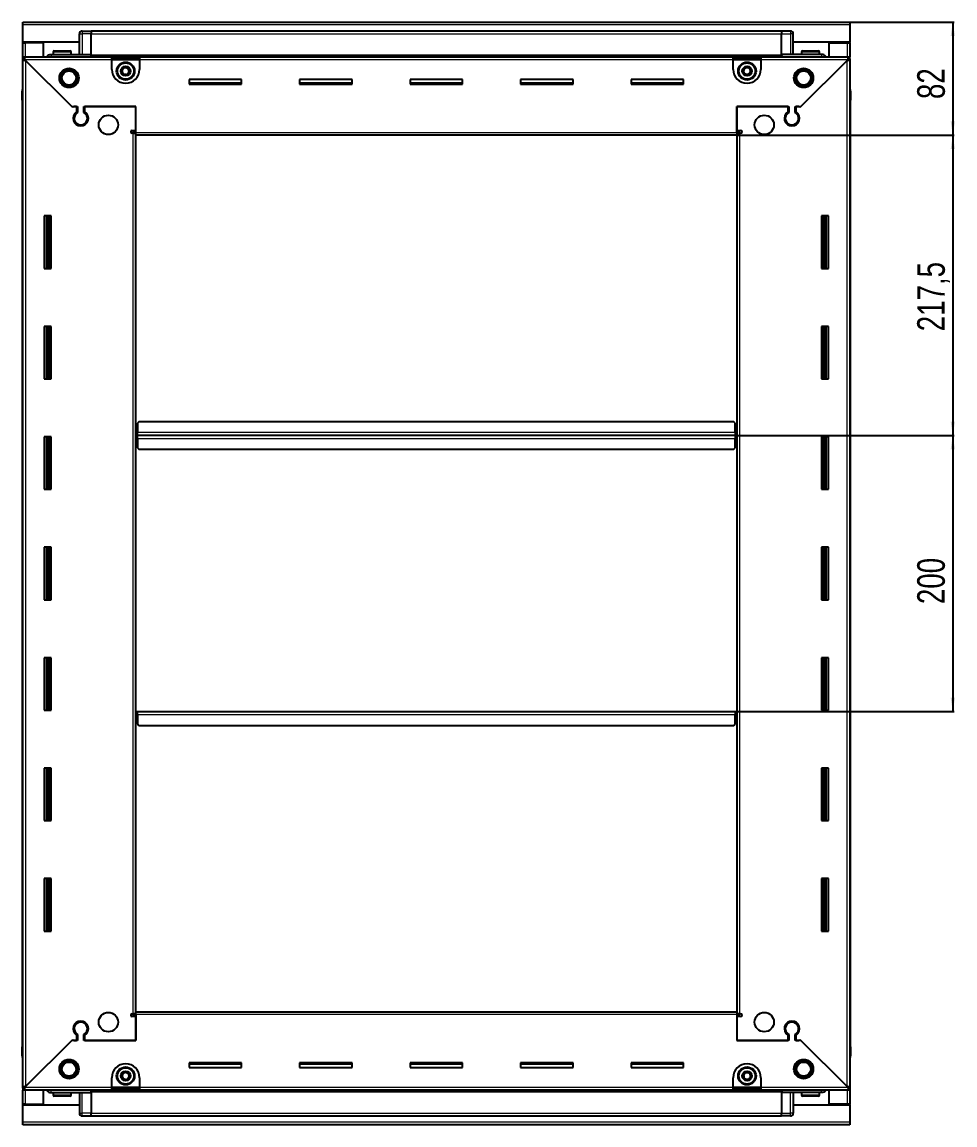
# Model space of a CAD drawing. Header units: millimetres. Extents: x 899 to 3925, y -508 to 2012.
# Drawn here: x 3249 to 3925, y 1094 to 1893 of the extents above; entities that cross this region are included whole.
import ezdxf

# ---------------------------------------------------------------- set-up
doc = ezdxf.new("R2010")
doc.units = ezdxf.units.MM
doc.layers.add('FORMAT', color=7, linetype='Continuous')
doc.styles.add('SLDTEXTSTYLE0', font='TXT', dxfattribs={"width": 0.75})
doc.dimstyles.new('SLDDIMSTYLE0', dxfattribs={"dimtxt": 20, "dimasz": 10, "dimexe": 0, "dimexo": 0.0625, "dimgap": 5, "dimtad": 2, "dimdec": 1, "dimrnd": 1e-09, "dimzin": 12, "dimdsep": 46, "dimtxsty": 'SLDTEXTSTYLE0', "dimsah": 1, "dimcen": 0.09, "dimadec": 0, "dimazin": 3, "dimtfac": 1, "dimtofl": 0, "dimtmove": 0, "dimatfit": 3, "dimfxl": 0, "dimfrac": 2, "dimtolj": 1, "dimtzin": 12, "dimarcsym": 0})

# ---------------------------------------------------------------- blocks, each defined once
blk = doc.blocks.new('_D_5')
at = {"layer": 'FORMAT'}
for p, q in [((3848.57, 1893.43), (3924.06, 1893.43)), ((3923.06, 1893.43), (3923.06, 1811.43)), ((3766.57, 1811.43), (3924.06, 1811.43))]:
    blk.add_line(p, q, dxfattribs=at)
for points in [[(3923.06, 1893.43), (3921.52, 1883.43), (3924.6, 1883.43)], [(3923.06, 1811.43), (3924.6, 1821.43), (3921.52, 1821.43)]]:
    blk.add_solid(points, dxfattribs=at)
at = {"layer": 'FORMAT', "insert": (3897.28, 1837.66), "char_height": 20, "attachment_point": 1, "rotation": 90, "style": 'SLDTEXTSTYLE0'}
blk.add_mtext('82', dxfattribs=at)
blk = doc.blocks.new('_D_6')
at = {"layer": 'FORMAT'}
for p, q in [((3766.57, 1811.43), (3924.06, 1811.43)), ((3923.06, 1811.43), (3923.06, 1593.93)), ((3765.57, 1593.93), (3924.06, 1593.93))]:
    blk.add_line(p, q, dxfattribs=at)
for points in [[(3923.06, 1811.43), (3921.52, 1801.43), (3924.6, 1801.43)], [(3923.06, 1593.93), (3924.6, 1603.93), (3921.52, 1603.93)]]:
    blk.add_solid(points, dxfattribs=at)
at = {"layer": 'FORMAT', "insert": (3897.28, 1669.43), "char_height": 20, "attachment_point": 1, "rotation": 90, "style": 'SLDTEXTSTYLE0'}
blk.add_mtext('217,5', dxfattribs=at)
blk = doc.blocks.new('_D_7')
at = {"layer": 'FORMAT'}
for p, q in [((3765.57, 1593.93), (3924.06, 1593.93)), ((3923.06, 1593.93), (3923.06, 1393.93)), ((3765.57, 1393.93), (3924.06, 1393.93))]:
    blk.add_line(p, q, dxfattribs=at)
for points in [[(3923.06, 1593.93), (3921.52, 1583.93), (3924.6, 1583.93)], [(3923.06, 1393.93), (3924.6, 1403.93), (3921.52, 1403.93)]]:
    blk.add_solid(points, dxfattribs=at)
at = {"layer": 'FORMAT', "insert": (3897.28, 1471.77), "char_height": 20, "attachment_point": 1, "rotation": 90, "style": 'SLDTEXTSTYLE0'}
blk.add_mtext('200', dxfattribs=at)

msp = doc.modelspace()

# ---------------------------------------------------------------- linework, layer by layer
at = {"color": 7, "linetype": 'Continuous', "lineweight": 25}
for p, q in [((3249.56, 1893.43), (3848.56, 1893.43)), ((3249.56, 1891.33), (3249.56, 1893.43)), ((3249.56, 1878.93), (3249.56, 1891.33)), ((3291.24, 1886.43), (3291.24, 1886.43)), ((3292.56, 1886.93), (3299.06, 1886.93)), ((3292.56, 1886.93), (3299.06, 1886.93)), ((3299.06, 1886.93), (3299.06, 1886.93)), ((3299.06, 1886.93), (3299.06, 1886.93)), ((3299.06, 1886.93), (3299.06, 1884.93)), ((3799.06, 1886.78), (3299.06, 1886.78)), ((3799.06, 1886.93), (3799.06, 1886.93)), ((3805.56, 1886.93), (3799.06, 1886.93)), ((3805.56, 1886.93), (3799.06, 1886.93)), ((3799.06, 1886.93), (3799.06, 1884.93)), ((3848.56, 1893.43), (3848.56, 1891.33)), ((3848.56, 1891.33), (3848.56, 1878.93)), ((3290.56, 1878.93), (3249.56, 1878.93)), ((3249.56, 1878.43), (3249.56, 1878.93)), ((3249.56, 1878.43), (3251.66, 1878.43)), ((3249.56, 1868.18), (3249.56, 1878.43)), ((3251.06, 1878.43), (3251.06, 1878.93)), ((3264.56, 1878.43), (3251.66, 1878.43)), ((3264.56, 1868.18), (3264.56, 1878.43)), ((3290.56, 1869.93), (3290.56, 1884.93)), ((3299.06, 1869.93), (3299.06, 1884.93)), ((3799.06, 1869.93), (3799.06, 1884.93)), ((3807.56, 1884.93), (3807.56, 1884.93)), ((3807.56, 1869.93), (3807.56, 1884.93)), ((3848.56, 1878.93), (3807.56, 1878.93)), ((3833.56, 1868.18), (3833.56, 1878.43)), ((3833.56, 1878.43), (3846.46, 1878.43)), ((3846.46, 1878.43), (3848.56, 1878.43)), ((3847.06, 1878.43), (3847.06, 1878.93)), ((3848.56, 1878.43), (3848.56, 1878.93)), ((3848.56, 1878.43), (3848.56, 1868.18)), ((3270.06, 1869.93), (3299.06, 1869.93)), ((3271.56, 1871.83), (3271.56, 1869.93)), ((3272.36, 1872.63), (3283.76, 1872.63)), ((3284.56, 1869.93), (3284.56, 1871.83)), ((3298.99, 1868.18), (3299.06, 1869.9)), ((3299.06, 1869.93), (3299.06, 1869.43)), ((3799.06, 1869.93), (3799.06, 1869.43)), ((3828.06, 1869.93), (3799.06, 1869.93)), ((3799.06, 1869.9), (3799.14, 1868.18)), ((3813.56, 1871.83), (3813.56, 1869.93)), ((3814.36, 1872.63), (3825.76, 1872.63)), ((3826.56, 1869.93), (3826.56, 1871.83)), ((3249.56, 1866.68), (3249.56, 1868.18)), ((3249.56, 1868.18), (3250.56, 1868.18)), ((3249.56, 1866.18), (3249.56, 1866.68)), ((3249.56, 1866.68), (3250.56, 1866.68)), ((3249.56, 1121.68), (3249.56, 1866.18)), ((3251.06, 1866.18), (3249.56, 1866.18)), ((3250.56, 1866.68), (3250.56, 1868.18)), ((3250.56, 1868.18), (3314.06, 1868.18)), ((3251.16, 1866.08), (3285.06, 1832.18)), ((3285.76, 1831.48), (3251.66, 1865.58)), ((3299.06, 1868.78), (3799.06, 1868.78)), ((3314.06, 1866.08), (3314.06, 1868.18)), ((3314.06, 1868.18), (3334.06, 1868.18)), ((3314.06, 1866.68), (3334.06, 1866.68)), ((3314.06, 1859.18), (3314.06, 1866.08)), ((3334.06, 1868.18), (3334.06, 1866.08)), ((3334.06, 1868.18), (3764.06, 1868.18)), ((3334.06, 1866.08), (3334.06, 1859.18)), ((3764.06, 1866.08), (3764.06, 1868.18)), ((3764.06, 1868.18), (3784.06, 1868.18)), ((3764.06, 1866.68), (3784.06, 1866.68)), ((3764.06, 1859.18), (3764.06, 1866.08)), ((3784.06, 1868.18), (3847.56, 1868.18)), ((3784.06, 1868.18), (3784.06, 1866.08)), ((3784.06, 1866.08), (3784.06, 1859.18)), ((3846.46, 1865.58), (3812.36, 1831.48)), ((3813.06, 1832.18), (3846.96, 1866.08)), ((3847.06, 1866.18), (3848.56, 1866.18)), ((3847.56, 1866.68), (3847.56, 1868.18)), ((3847.56, 1868.18), (3848.56, 1868.18)), ((3847.56, 1866.68), (3848.56, 1866.68)), ((3848.56, 1866.68), (3848.56, 1868.18)), ((3848.56, 1866.68), (3848.56, 1866.18)), ((3848.56, 1866.18), (3848.56, 1121.68)), ((3408.06, 1851.93), (3370.06, 1851.93)), ((3370.06, 1851.93), (3370.06, 1848.43)), ((3408.06, 1849.18), (3370.06, 1849.18)), ((3370.06, 1848.43), (3408.06, 1848.43)), ((3408.06, 1848.43), (3408.06, 1851.93)), ((3488.06, 1851.93), (3450.06, 1851.93)), ((3450.06, 1851.93), (3450.06, 1848.43)), ((3488.06, 1849.18), (3450.06, 1849.18)), ((3450.06, 1848.43), (3488.06, 1848.43)), ((3488.06, 1848.43), (3488.06, 1851.93)), ((3568.06, 1851.93), (3530.06, 1851.93)), ((3530.06, 1851.93), (3530.06, 1848.43)), ((3568.06, 1849.18), (3530.06, 1849.18)), ((3530.06, 1848.43), (3568.06, 1848.43)), ((3568.06, 1848.43), (3568.06, 1851.93)), ((3648.06, 1851.93), (3610.06, 1851.93)), ((3610.06, 1851.93), (3610.06, 1848.43)), ((3648.06, 1849.18), (3610.06, 1849.18)), ((3610.06, 1848.43), (3648.06, 1848.43)), ((3648.06, 1848.43), (3648.06, 1851.93)), ((3728.06, 1851.93), (3690.06, 1851.93)), ((3690.06, 1851.93), (3690.06, 1848.43)), ((3728.06, 1849.18), (3690.06, 1849.18)), ((3690.06, 1848.43), (3728.06, 1848.43)), ((3728.06, 1848.43), (3728.06, 1851.93)), ((3249.06, 1843.43), (3249.06, 1836.93)), ((3249.06, 1836.93), (3249.06, 1843.43)), ((3848.56, 1844.76), (3848.56, 1844.76)), ((3849.06, 1843.43), (3849.06, 1836.93)), ((3849.06, 1836.93), (3849.06, 1843.43)), ((3249.06, 1836.93), (3249.06, 1836.93)), ((3249.56, 1836.93), (3249.06, 1836.93)), ((3249.21, 1836.93), (3249.21, 1150.93)), ((3285.06, 1832.18), (3289.26, 1832.18)), ((3286.46, 1832.18), (3285.76, 1831.48)), ((3288.56, 1832.18), (3286.46, 1832.18)), ((3288.56, 1832.18), (3288.56, 1828.29)), ((3289.26, 1832.18), (3289.26, 1827.9)), ((3293.86, 1832.18), (3331.56, 1832.18)), ((3293.86, 1827.9), (3293.86, 1832.18)), ((3294.56, 1828.29), (3294.56, 1832.18)), ((3331.56, 1832.18), (3294.56, 1832.18)), ((3331.56, 1813.53), (3331.56, 1832.18)), ((3331.56, 1814.93), (3331.56, 1832.18)), ((3766.56, 1832.18), (3804.26, 1832.18)), ((3766.56, 1813.53), (3766.56, 1832.18)), ((3766.56, 1832.18), (3766.56, 1814.93)), ((3803.56, 1832.18), (3766.56, 1832.18)), ((3803.56, 1832.18), (3803.56, 1828.29)), ((3804.26, 1832.18), (3804.26, 1827.9)), ((3808.86, 1832.18), (3813.06, 1832.18)), ((3808.86, 1827.9), (3808.86, 1832.18)), ((3811.66, 1832.18), (3809.56, 1832.18)), ((3809.56, 1828.29), (3809.56, 1832.18)), ((3812.36, 1831.48), (3811.66, 1832.18)), ((3848.56, 1836.93), (3849.06, 1836.93)), ((3848.91, 1150.93), (3848.91, 1836.93)), ((3849.06, 1836.93), (3849.06, 1836.93)), ((3849.06, 1836.93), (3849.06, 1836.93)), ((3289.56, 1819.32), (3289.56, 1818.56)), ((3328.71, 1814.93), (3331.56, 1814.93)), ((3331.56, 1813.93), (3329.56, 1813.93)), ((3329.56, 1813.93), (3329.56, 1812.93)), ((3766.56, 1814.93), (3769.41, 1814.93)), ((3768.56, 1813.93), (3766.56, 1813.93)), ((3768.56, 1812.93), (3768.56, 1813.93)), ((3808.56, 1819.32), (3808.56, 1818.56)), ((3329.46, 1812.93), (3328.71, 1812.93)), ((3329.46, 1812.93), (3331.56, 1812.93)), ((3331.56, 1811.43), (3331.56, 1813.53)), ((3766.56, 1811.43), (3331.56, 1811.43)), ((3331.56, 1176.43), (3331.56, 1811.43)), ((3766.56, 1813.53), (3766.56, 1811.43)), ((3766.56, 1812.93), (3768.66, 1812.93)), ((3766.56, 1811.43), (3766.56, 1176.43)), ((3769.41, 1812.93), (3768.66, 1812.93)), ((3270.06, 1752.93), (3265.06, 1752.93)), ((3265.06, 1752.93), (3265.06, 1714.93)), ((3267.21, 1714.93), (3267.21, 1752.93)), ((3269, 1714.93), (3269, 1752.93)), ((3269.04, 1714.93), (3269.04, 1752.93)), ((3270.06, 1714.93), (3270.06, 1752.93)), ((3828.06, 1752.93), (3828.06, 1714.93)), ((3833.06, 1752.93), (3828.06, 1752.93)), ((3829.09, 1752.93), (3829.09, 1714.93)), ((3829.12, 1752.93), (3829.12, 1714.93)), ((3830.91, 1752.93), (3830.91, 1714.93)), ((3833.06, 1714.93), (3833.06, 1752.93)), ((3265.06, 1714.93), (3270.06, 1714.93)), ((3828.06, 1714.93), (3833.06, 1714.93)), ((3270.06, 1672.93), (3265.06, 1672.93)), ((3265.06, 1672.93), (3265.06, 1634.93)), ((3267.21, 1634.93), (3267.21, 1672.93)), ((3269, 1634.93), (3269, 1672.93)), ((3269.04, 1634.93), (3269.04, 1672.93)), ((3270.06, 1634.93), (3270.06, 1672.93)), ((3828.06, 1672.93), (3828.06, 1634.93)), ((3833.06, 1672.93), (3828.06, 1672.93)), ((3829.09, 1672.93), (3829.09, 1634.93)), ((3829.12, 1672.93), (3829.12, 1634.93)), ((3830.91, 1672.93), (3830.91, 1634.93)), ((3833.06, 1634.93), (3833.06, 1672.93)), ((3265.06, 1634.93), (3270.06, 1634.93)), ((3828.06, 1634.93), (3833.06, 1634.93)), ((3333.56, 1603.93), (3332.56, 1602.93)), ((3332.56, 1602.93), (3332.56, 1596.03)), ((3764.56, 1603.93), (3333.56, 1603.93)), ((3765.56, 1602.93), (3764.56, 1603.93)), ((3765.56, 1596.03), (3765.56, 1602.93)), ((3270.06, 1592.93), (3265.06, 1592.93)), ((3265.06, 1592.93), (3265.06, 1554.93)), ((3267.21, 1554.93), (3267.21, 1592.93)), ((3269, 1554.93), (3269, 1592.93)), ((3269.04, 1554.93), (3269.04, 1592.93)), ((3270.06, 1554.93), (3270.06, 1592.93)), ((3332.31, 1593.93), (3331.56, 1593.93)), ((3332.56, 1596.78), (3332.31, 1596.78)), ((3332.31, 1596.78), (3332.31, 1593.93)), ((3332.31, 1593.93), (3332.31, 1591.08)), ((3332.31, 1591.08), (3332.56, 1591.08)), ((3332.56, 1593.93), (3332.56, 1596.03)), ((3765.56, 1593.93), (3332.56, 1593.93)), ((3332.56, 1591.83), (3332.56, 1593.93)), ((3332.56, 1591.83), (3332.56, 1584.93)), ((3765.81, 1596.78), (3765.56, 1596.78)), ((3765.56, 1596.03), (3765.56, 1593.93)), ((3765.56, 1593.93), (3765.56, 1591.83)), ((3765.56, 1584.93), (3765.56, 1591.83)), ((3765.56, 1591.08), (3765.81, 1591.08)), ((3765.81, 1593.93), (3765.81, 1596.78)), ((3766.56, 1593.93), (3765.81, 1593.93)), ((3765.81, 1591.08), (3765.81, 1593.93)), ((3828.06, 1592.93), (3828.06, 1554.93)), ((3833.06, 1592.93), (3828.06, 1592.93)), ((3829.09, 1592.93), (3829.09, 1554.93)), ((3829.12, 1592.93), (3829.12, 1554.93)), ((3830.91, 1592.93), (3830.91, 1554.93)), ((3833.06, 1554.93), (3833.06, 1592.93)), ((3332.56, 1584.93), (3333.56, 1583.93)), ((3333.56, 1583.93), (3764.56, 1583.93)), ((3764.56, 1583.93), (3765.56, 1584.93)), ((3265.06, 1554.93), (3270.06, 1554.93)), ((3828.06, 1554.93), (3833.06, 1554.93)), ((3270.06, 1512.93), (3265.06, 1512.93)), ((3265.06, 1512.93), (3265.06, 1474.93)), ((3267.21, 1474.93), (3267.21, 1512.93)), ((3269, 1474.93), (3269, 1512.93)), ((3269.04, 1474.93), (3269.04, 1512.93)), ((3270.06, 1474.93), (3270.06, 1512.93)), ((3828.06, 1512.93), (3828.06, 1474.93)), ((3833.06, 1512.93), (3828.06, 1512.93)), ((3829.09, 1512.93), (3829.09, 1474.93)), ((3829.12, 1512.93), (3829.12, 1474.93)), ((3830.91, 1512.93), (3830.91, 1474.93)), ((3833.06, 1474.93), (3833.06, 1512.93)), ((3265.06, 1474.93), (3270.06, 1474.93)), ((3828.06, 1474.93), (3833.06, 1474.93)), ((3270.06, 1432.93), (3265.06, 1432.93)), ((3265.06, 1432.93), (3265.06, 1394.93)), ((3267.21, 1394.93), (3267.21, 1432.93)), ((3269, 1394.93), (3269, 1432.93)), ((3269.04, 1394.93), (3269.04, 1432.93)), ((3270.06, 1394.93), (3270.06, 1432.93)), ((3828.06, 1432.93), (3828.06, 1394.93)), ((3833.06, 1432.93), (3828.06, 1432.93)), ((3829.09, 1432.93), (3829.09, 1394.93)), ((3829.12, 1432.93), (3829.12, 1394.93)), ((3830.91, 1432.93), (3830.91, 1394.93)), ((3833.06, 1394.93), (3833.06, 1432.93)), ((3265.06, 1394.93), (3270.06, 1394.93)), ((3331.56, 1393.93), (3332.31, 1393.93)), ((3332.31, 1393.93), (3332.31, 1391.08)), ((3332.31, 1391.08), (3332.56, 1391.08)), ((3332.56, 1391.83), (3332.56, 1393.93)), ((3332.56, 1393.93), (3765.56, 1393.93)), ((3332.56, 1391.83), (3332.56, 1384.93)), ((3765.56, 1393.93), (3765.56, 1391.83)), ((3765.56, 1384.93), (3765.56, 1391.83)), ((3765.56, 1391.08), (3765.81, 1391.08)), ((3765.81, 1391.08), (3765.81, 1393.93)), ((3765.81, 1393.93), (3766.56, 1393.93)), ((3828.06, 1394.93), (3833.06, 1394.93)), ((3332.56, 1384.93), (3333.56, 1383.93)), ((3333.56, 1383.93), (3764.56, 1383.93)), ((3764.56, 1383.93), (3765.56, 1384.93)), ((3270.06, 1352.93), (3265.06, 1352.93)), ((3265.06, 1352.93), (3265.06, 1314.93)), ((3267.21, 1314.93), (3267.21, 1352.93)), ((3269, 1314.93), (3269, 1352.93)), ((3269.04, 1314.93), (3269.04, 1352.93)), ((3270.06, 1314.93), (3270.06, 1352.93)), ((3828.06, 1352.93), (3828.06, 1314.93)), ((3833.06, 1352.93), (3828.06, 1352.93)), ((3829.09, 1352.93), (3829.09, 1314.93)), ((3829.12, 1352.93), (3829.12, 1314.93)), ((3830.91, 1352.93), (3830.91, 1314.93)), ((3833.06, 1314.93), (3833.06, 1352.93)), ((3265.06, 1314.93), (3270.06, 1314.93)), ((3828.06, 1314.93), (3833.06, 1314.93)), ((3270.06, 1272.93), (3265.06, 1272.93)), ((3265.06, 1272.93), (3265.06, 1234.93)), ((3267.21, 1234.93), (3267.21, 1272.93)), ((3269, 1234.93), (3269, 1272.93)), ((3269.04, 1234.93), (3269.04, 1272.93)), ((3270.06, 1234.93), (3270.06, 1272.93)), ((3828.06, 1272.93), (3828.06, 1234.93)), ((3833.06, 1272.93), (3828.06, 1272.93)), ((3829.09, 1272.93), (3829.09, 1234.93)), ((3829.12, 1272.93), (3829.12, 1234.93)), ((3830.91, 1272.93), (3830.91, 1234.93)), ((3833.06, 1234.93), (3833.06, 1272.93)), ((3265.06, 1234.93), (3270.06, 1234.93)), ((3828.06, 1234.93), (3833.06, 1234.93)), ((3328.71, 1174.93), (3329.46, 1174.93)), ((3331.56, 1174.93), (3329.46, 1174.93)), ((3329.56, 1174.93), (3329.56, 1173.93)), ((3331.56, 1174.33), (3331.56, 1176.43)), ((3331.56, 1176.43), (3766.56, 1176.43)), ((3766.56, 1176.43), (3766.56, 1174.33)), ((3768.66, 1174.93), (3766.56, 1174.93)), ((3768.56, 1173.93), (3768.56, 1174.93)), ((3768.66, 1174.93), (3769.41, 1174.93)), ((3289.56, 1169.31), (3289.56, 1168.55)), ((3331.56, 1172.93), (3328.71, 1172.93)), ((3329.56, 1173.93), (3331.56, 1173.93)), ((3331.56, 1174.33), (3331.56, 1155.68)), ((3331.56, 1155.68), (3331.56, 1172.93)), ((3766.56, 1174.33), (3766.56, 1155.68)), ((3766.56, 1173.93), (3768.56, 1173.93)), ((3766.56, 1172.93), (3766.56, 1155.68)), ((3769.41, 1172.93), (3766.56, 1172.93)), ((3808.56, 1169.31), (3808.56, 1168.55)), ((3288.56, 1159.57), (3288.56, 1155.68)), ((3289.26, 1159.97), (3289.26, 1155.68)), ((3293.86, 1155.68), (3293.86, 1159.97)), ((3294.56, 1155.68), (3294.56, 1159.57)), ((3803.56, 1159.57), (3803.56, 1155.68)), ((3804.26, 1159.97), (3804.26, 1155.68)), ((3808.86, 1155.68), (3808.86, 1159.97)), ((3809.56, 1155.68), (3809.56, 1159.57)), ((3249.06, 1144.43), (3249.06, 1150.93)), ((3249.06, 1150.93), (3249.06, 1150.93)), ((3249.06, 1150.93), (3249.06, 1150.93)), ((3249.06, 1150.93), (3249.06, 1144.43)), ((3249.56, 1150.93), (3249.06, 1150.93)), ((3285.06, 1155.68), (3251.16, 1121.78)), ((3251.66, 1122.28), (3285.76, 1156.38)), ((3289.26, 1155.68), (3285.06, 1155.68)), ((3285.76, 1156.38), (3286.46, 1155.68)), ((3286.46, 1155.68), (3288.56, 1155.68)), ((3331.56, 1155.68), (3293.86, 1155.68)), ((3294.56, 1155.68), (3331.56, 1155.68)), ((3804.26, 1155.68), (3766.56, 1155.68)), ((3766.56, 1155.68), (3803.56, 1155.68)), ((3813.06, 1155.68), (3808.86, 1155.68)), ((3809.56, 1155.68), (3811.66, 1155.68)), ((3811.66, 1155.68), (3812.36, 1156.38)), ((3812.36, 1156.38), (3846.46, 1122.28)), ((3846.96, 1121.78), (3813.06, 1155.68)), ((3848.56, 1150.93), (3849.06, 1150.93)), ((3849.06, 1150.93), (3849.06, 1150.93)), ((3849.06, 1144.43), (3849.06, 1150.93)), ((3849.06, 1150.93), (3849.06, 1144.43)), ((3249.56, 1143.11), (3249.56, 1143.11)), ((3408.06, 1139.43), (3370.06, 1139.43)), ((3370.06, 1139.43), (3370.06, 1135.93)), ((3370.06, 1138.68), (3408.06, 1138.68)), ((3370.06, 1135.93), (3408.06, 1135.93)), ((3408.06, 1135.93), (3408.06, 1139.43)), ((3488.06, 1139.43), (3450.06, 1139.43)), ((3450.06, 1139.43), (3450.06, 1135.93)), ((3450.06, 1138.68), (3488.06, 1138.68)), ((3450.06, 1135.93), (3488.06, 1135.93)), ((3488.06, 1135.93), (3488.06, 1139.43)), ((3568.06, 1139.43), (3530.06, 1139.43)), ((3530.06, 1139.43), (3530.06, 1135.93)), ((3530.06, 1138.68), (3568.06, 1138.68)), ((3530.06, 1135.93), (3568.06, 1135.93)), ((3568.06, 1135.93), (3568.06, 1139.43)), ((3648.06, 1139.43), (3610.06, 1139.43)), ((3610.06, 1139.43), (3610.06, 1135.93)), ((3610.06, 1138.68), (3648.06, 1138.68)), ((3610.06, 1135.93), (3648.06, 1135.93)), ((3648.06, 1135.93), (3648.06, 1139.43)), ((3728.06, 1139.43), (3690.06, 1139.43)), ((3690.06, 1139.43), (3690.06, 1135.93)), ((3690.06, 1138.68), (3728.06, 1138.68)), ((3690.06, 1135.93), (3728.06, 1135.93)), ((3728.06, 1135.93), (3728.06, 1139.43)), ((3314.06, 1121.78), (3314.06, 1128.68)), ((3334.06, 1128.68), (3334.06, 1121.78)), ((3764.06, 1121.78), (3764.06, 1128.68)), ((3784.06, 1128.68), (3784.06, 1121.78)), ((3249.56, 1121.18), (3249.56, 1121.68)), ((3251.06, 1121.68), (3249.56, 1121.68)), ((3249.56, 1121.18), (3249.56, 1119.68)), ((3250.56, 1121.18), (3249.56, 1121.18)), ((3249.56, 1109.43), (3249.56, 1119.68)), ((3250.56, 1119.68), (3249.56, 1119.68)), ((3250.56, 1121.18), (3250.56, 1119.68)), ((3314.06, 1119.68), (3250.56, 1119.68)), ((3264.56, 1109.43), (3264.56, 1119.68)), ((3299.06, 1117.97), (3298.99, 1119.68)), ((3799.06, 1119.08), (3299.06, 1119.08)), ((3314.06, 1119.68), (3314.06, 1121.78)), ((3334.06, 1121.18), (3314.06, 1121.18)), ((3334.06, 1119.68), (3314.06, 1119.68)), ((3334.06, 1121.78), (3334.06, 1119.68)), ((3764.06, 1119.68), (3334.06, 1119.68)), ((3764.06, 1119.68), (3764.06, 1121.78)), ((3784.06, 1121.18), (3764.06, 1121.18)), ((3784.06, 1119.68), (3764.06, 1119.68)), ((3784.06, 1121.78), (3784.06, 1119.68)), ((3847.56, 1119.68), (3784.06, 1119.68)), ((3799.14, 1119.68), (3799.06, 1117.97)), ((3833.56, 1109.43), (3833.56, 1119.68)), ((3847.06, 1121.68), (3848.56, 1121.68)), ((3847.56, 1121.18), (3847.56, 1119.68)), ((3848.56, 1121.18), (3847.56, 1121.18)), ((3848.56, 1119.68), (3847.56, 1119.68)), ((3848.56, 1121.68), (3848.56, 1121.18)), ((3848.56, 1121.18), (3848.56, 1119.68)), ((3848.56, 1119.68), (3848.56, 1109.43)), ((3270.06, 1117.93), (3299.06, 1117.93)), ((3271.56, 1117.93), (3271.56, 1116.03)), ((3276.14, 1115.23), (3272.36, 1115.23)), ((3283.76, 1115.23), (3276.14, 1115.23)), ((3284.56, 1116.03), (3284.56, 1117.93)), ((3290.56, 1117.93), (3290.56, 1102.93)), ((3299.06, 1117.93), (3299.06, 1118.43)), ((3299.06, 1117.93), (3299.06, 1102.93)), ((3799.06, 1117.93), (3799.06, 1118.43)), ((3828.06, 1117.93), (3799.06, 1117.93)), ((3799.06, 1117.93), (3799.06, 1102.93)), ((3807.56, 1117.93), (3807.56, 1102.93)), ((3813.56, 1117.93), (3813.56, 1116.03)), ((3821.35, 1115.23), (3814.36, 1115.23)), ((3825.76, 1115.23), (3821.35, 1115.23)), ((3826.56, 1116.03), (3826.56, 1117.93)), ((3251.66, 1109.43), (3249.56, 1109.43)), ((3249.56, 1108.93), (3249.56, 1109.43)), ((3249.56, 1096.53), (3249.56, 1108.93)), ((3249.56, 1108.93), (3290.56, 1108.93)), ((3251.06, 1108.93), (3251.06, 1109.43)), ((3251.66, 1109.43), (3264.56, 1109.43)), ((3290.56, 1102.93), (3290.56, 1102.93)), ((3299.06, 1100.93), (3299.06, 1102.93)), ((3799.06, 1100.93), (3799.06, 1102.93)), ((3807.56, 1108.93), (3848.56, 1108.93)), ((3846.46, 1109.43), (3833.56, 1109.43)), ((3848.56, 1109.43), (3846.46, 1109.43)), ((3847.06, 1108.93), (3847.06, 1109.43)), ((3848.56, 1108.93), (3848.56, 1109.43)), ((3848.56, 1108.93), (3848.56, 1096.53)), ((3249.56, 1094.43), (3249.56, 1096.53)), ((3292.56, 1100.93), (3299.06, 1100.93)), ((3292.56, 1100.93), (3299.06, 1100.93)), ((3299.06, 1101.08), (3799.06, 1101.08)), ((3299.06, 1100.93), (3299.06, 1100.93)), ((3805.56, 1100.93), (3799.06, 1100.93)), ((3799.06, 1100.93), (3799.06, 1100.93)), ((3799.06, 1100.93), (3799.06, 1100.93)), ((3805.56, 1100.93), (3799.06, 1100.93)), ((3806.88, 1101.43), (3806.89, 1101.43)), ((3848.56, 1096.53), (3848.56, 1094.43)), ((3848.56, 1094.43), (3249.56, 1094.43))]:
    msp.add_line(p, q, dxfattribs=at)
at = {"color": 8, "linetype": 'Continuous', "lineweight": 18}
for p, q in [((3848.56, 1891.33), (3249.56, 1891.33)), ((3292.56, 1886.93), (3292.56, 1884.93)), ((3805.56, 1886.93), (3805.56, 1884.93)), ((3251.66, 1878.43), (3251.66, 1878.93)), ((3251.66, 1868.18), (3251.66, 1878.43)), ((3290.56, 1884.93), (3292.56, 1884.93)), ((3292.56, 1884.93), (3292.56, 1869.93)), ((3299.06, 1884.93), (3292.56, 1884.93)), ((3799.06, 1884.78), (3299.06, 1884.78)), ((3799.06, 1884.93), (3805.56, 1884.93)), ((3805.56, 1884.93), (3805.56, 1869.93)), ((3807.56, 1884.93), (3805.56, 1884.93)), ((3846.46, 1878.93), (3846.46, 1878.43)), ((3846.46, 1878.43), (3846.46, 1868.18)), ((3271.56, 1871.83), (3284.56, 1871.83)), ((3813.56, 1871.83), (3826.56, 1871.83)), ((3314.06, 1866.08), (3251.16, 1866.08)), ((3251.66, 1865.58), (3251.66, 1122.28)), ((3799.06, 1869.43), (3299.06, 1869.43)), ((3799.06, 1868.2), (3299.06, 1868.2)), ((3314.06, 1866.08), (3334.06, 1866.08)), ((3764.06, 1866.08), (3334.06, 1866.08)), ((3764.06, 1866.08), (3784.06, 1866.08)), ((3846.96, 1866.08), (3784.06, 1866.08)), ((3846.46, 1122.28), (3846.46, 1865.58)), ((3249.56, 1843.43), (3249.06, 1843.43)), ((3848.56, 1843.43), (3849.06, 1843.43)), ((3329.46, 1174.93), (3329.46, 1812.93)), ((3331.56, 1813.53), (3766.56, 1813.53)), ((3768.66, 1812.93), (3768.66, 1174.93)), ((3266.56, 1752.93), (3266.56, 1714.93)), ((3267.8, 1752.93), (3267.8, 1714.93)), ((3830.33, 1714.93), (3830.33, 1752.93)), ((3831.56, 1714.93), (3831.56, 1752.93)), ((3266.56, 1672.93), (3266.56, 1634.93)), ((3267.8, 1672.93), (3267.8, 1634.93)), ((3830.33, 1634.93), (3830.33, 1672.93)), ((3831.56, 1634.93), (3831.56, 1672.93)), ((3266.56, 1592.93), (3266.56, 1554.93)), ((3267.8, 1592.93), (3267.8, 1554.93)), ((3765.56, 1596.03), (3332.56, 1596.03)), ((3332.56, 1591.83), (3765.56, 1591.83)), ((3830.33, 1554.93), (3830.33, 1592.93)), ((3831.56, 1554.93), (3831.56, 1592.93)), ((3266.56, 1512.93), (3266.56, 1474.93)), ((3267.8, 1512.93), (3267.8, 1474.93)), ((3830.33, 1474.93), (3830.33, 1512.93)), ((3831.56, 1474.93), (3831.56, 1512.93)), ((3266.56, 1432.93), (3266.56, 1394.93)), ((3267.8, 1432.93), (3267.8, 1394.93)), ((3830.33, 1394.93), (3830.33, 1432.93)), ((3831.56, 1394.93), (3831.56, 1432.93)), ((3332.56, 1391.83), (3765.56, 1391.83)), ((3266.56, 1352.93), (3266.56, 1314.93)), ((3267.8, 1352.93), (3267.8, 1314.93)), ((3830.33, 1314.93), (3830.33, 1352.93)), ((3831.56, 1314.93), (3831.56, 1352.93)), ((3266.56, 1272.93), (3266.56, 1234.93)), ((3267.8, 1272.93), (3267.8, 1234.93)), ((3830.33, 1234.93), (3830.33, 1272.93)), ((3831.56, 1234.93), (3831.56, 1272.93)), ((3766.56, 1174.33), (3331.56, 1174.33)), ((3249.56, 1144.43), (3249.06, 1144.43)), ((3848.56, 1144.43), (3849.06, 1144.43)), ((3251.16, 1121.78), (3314.06, 1121.78)), ((3251.66, 1109.43), (3251.66, 1119.68)), ((3299.06, 1119.67), (3799.06, 1119.67)), ((3334.06, 1121.78), (3314.06, 1121.78)), ((3334.06, 1121.78), (3764.06, 1121.78)), ((3784.06, 1121.78), (3764.06, 1121.78)), ((3784.06, 1121.78), (3846.96, 1121.78)), ((3846.46, 1119.68), (3846.46, 1109.43)), ((3275.87, 1116.03), (3271.56, 1116.03)), ((3284.56, 1116.03), (3275.87, 1116.03)), ((3292.56, 1102.93), (3292.56, 1117.93)), ((3299.06, 1118.43), (3799.06, 1118.43)), ((3805.56, 1102.93), (3805.56, 1117.93)), ((3821.54, 1116.03), (3813.56, 1116.03)), ((3826.56, 1116.03), (3821.54, 1116.03)), ((3251.66, 1108.93), (3251.66, 1109.43)), ((3290.56, 1102.93), (3292.56, 1102.93)), ((3299.06, 1102.93), (3292.56, 1102.93)), ((3292.56, 1100.93), (3292.56, 1102.93)), ((3299.06, 1103.08), (3799.06, 1103.08)), ((3799.06, 1102.93), (3805.56, 1102.93)), ((3807.56, 1102.93), (3805.56, 1102.93)), ((3805.56, 1100.93), (3805.56, 1102.93)), ((3846.46, 1109.43), (3846.46, 1108.93)), ((3848.56, 1096.53), (3249.56, 1096.53))]:
    msp.add_line(p, q, dxfattribs=at)
at = {"color": 7, "linetype": 'Continuous', "lineweight": 25}
for centre, radius in [((3324.06, 1857.93), 6.5), ((3774.06, 1857.93), 6.5), ((3283.06, 1852.93), 7), ((3283.06, 1852.93), 6.03), ((3283.06, 1852.93), 5.1), ((3324.06, 1857.93), 3.46), ((3774.06, 1857.93), 3.46), ((3815.06, 1852.93), 7), ((3815.06, 1852.93), 6.02), ((3815.06, 1852.93), 5.1), ((3311.56, 1818.93), 7), ((3786.56, 1818.93), 7), ((3311.56, 1168.93), 7), ((3786.56, 1168.93), 7), ((3283.06, 1134.93), 7), ((3283.06, 1134.93), 6.03), ((3283.06, 1134.93), 5.1), ((3324.06, 1129.93), 6.5), ((3774.06, 1129.93), 6.5), ((3815.06, 1134.93), 7), ((3815.06, 1134.93), 6.03), ((3815.06, 1134.93), 5.1), ((3324.06, 1129.93), 3.46), ((3774.06, 1129.93), 3.46)]:
    msp.add_circle(centre, radius, dxfattribs=at)
at = {"color": 8, "linetype": 'Continuous', "lineweight": 18}
for centre in [(3324.06, 1857.93), (3774.06, 1857.93), (3324.06, 1129.93), (3774.06, 1129.93)]:
    msp.add_circle(centre, 5.7, dxfattribs=at)
at = {"color": 7, "linetype": 'Continuous', "lineweight": 25}
for centre, radius, start, end in [((3292.56, 1884.93), 2, 90, 180), ((3292.56, 1884.93), 2, 123.94202, 131.40962), ((3292.56, 1884.93), 2, 90, 108.58003), ((3805.56, 1884.93), 2, 0, 90), ((3272.36, 1871.83), 0.8, 90, 180), ((3283.76, 1871.83), 0.8, 0, 90), ((3290.36, 1870.13), 0.2, 270, 0), ((3807.76, 1870.13), 0.2, 180, 270), ((3814.36, 1871.83), 0.8, 90, 180), ((3825.76, 1871.83), 0.8, 0, 90), ((3324.06, 1859.18), 10, 180, 270), ((3324.06, 1857.93), 2.5, 134.01559, 194.01559), ((3324.06, 1857.93), 2.5, 194.01559, 254.01559), ((3324.06, 1857.93), 2.5, 74.01559, 134.01559), ((3324.06, 1857.93), 2.5, 254.01559, 314.01559), ((3324.06, 1859.18), 10, 270, 0), ((3324.06, 1857.93), 2.5, 14.01559, 74.01559), ((3324.06, 1857.93), 2.5, 314.01559, 14.01559), ((3774.06, 1859.18), 10, 180, 270), ((3774.06, 1857.93), 2.5, 160.11158, 220.11158), ((3774.06, 1857.93), 2.5, 100.11158, 160.11158), ((3774.06, 1857.93), 2.5, 220.11158, 280.11158), ((3774.06, 1857.93), 2.5, 40.11158, 100.11158), ((3774.06, 1859.18), 10, 270, 0), ((3774.06, 1857.93), 2.5, 280.11158, 340.11158), ((3774.06, 1857.93), 2.5, 340.11158, 40.11158), ((3251.06, 1843.43), 2, 138.57492, 180), ((3251.06, 1843.43), 2, 138.59038, 180), ((3847.06, 1843.43), 2, 0, 41.39416), ((3291.56, 1823.68), 5.5, 123.05573, 56.94427), ((3291.56, 1823.68), 4.8, 118.63099, 61.36901), ((3806.56, 1823.68), 5.5, 123.05573, 56.94427), ((3806.56, 1823.68), 4.8, 118.63099, 61.36901), ((3328.71, 1813.93), 1, 90, 270), ((3769.41, 1813.93), 1, 270, 90), ((3328.71, 1173.93), 1, 90, 270), ((3769.41, 1173.93), 1, 270, 90), ((3291.56, 1164.18), 5.5, 303.05573, 236.94427), ((3291.56, 1164.18), 4.8, 298.63099, 241.36901), ((3806.56, 1164.18), 5.5, 303.05573, 236.94427), ((3806.56, 1164.18), 4.8, 298.63099, 241.36901), ((3251.06, 1144.43), 2, 180, 199.56674), ((3251.06, 1144.43), 2, 180, 221.39416), ((3251.06, 1144.43), 2, 213.78451, 221.40962), ((3847.06, 1144.43), 2, 318.59038, 0), ((3324.06, 1128.68), 10, 90, 180), ((3324.06, 1128.68), 10, 0, 90), ((3774.06, 1128.68), 10, 90, 180), ((3774.06, 1128.68), 10, 0, 90), ((3324.06, 1129.93), 2.5, 127.47401, 187.47401), ((3324.06, 1129.93), 2.5, 187.47401, 247.47401), ((3324.06, 1129.93), 2.5, 67.47401, 127.47401), ((3324.06, 1129.93), 2.5, 247.47401, 307.47401), ((3324.06, 1129.93), 2.5, 7.47401, 67.47401), ((3324.06, 1129.93), 2.5, 307.47401, 7.47401), ((3774.06, 1129.93), 2.5, 147.04236, 207.04236), ((3774.06, 1129.93), 2.5, 207.04236, 267.04236), ((3774.06, 1129.93), 2.5, 87.04236, 147.04236), ((3774.06, 1129.93), 2.5, 267.04236, 327.04236), ((3774.06, 1129.93), 2.5, 27.04236, 87.04236), ((3774.06, 1129.93), 2.5, 327.04236, 27.04236), ((3272.36, 1116.03), 0.8, 180, 270), ((3283.76, 1116.03), 0.8, 270, 360), ((3290.36, 1117.73), 0.2, 0, 90), ((3807.76, 1117.73), 0.2, 90, 180), ((3814.36, 1116.03), 0.8, 180, 270), ((3825.76, 1116.03), 0.8, 270, 360), ((3292.56, 1102.93), 2, 180, 270), ((3292.56, 1102.93), 2, 180, 270), ((3805.56, 1102.93), 2, 270, 0), ((3805.56, 1102.93), 2, 270, 288.58003), ((3805.56, 1102.93), 2, 303.94202, 311.40962)]:
    msp.add_arc(centre, radius, start, end, dxfattribs=at)
for points, knots in [([(3266.85, 1868.18), (3266.97, 1868.38), (3267.35, 1869.03), (3268.51, 1869.74), (3269.54, 1869.87), (3270.06, 1869.93)], [0, 0, 0, 0, 0.18225, 0.591125, 1, 1, 1, 1]), ([(3299.06, 1869.93), (3299.06, 1869.9), (3299.06, 1869.82), (3299.06, 1869.2), (3299.06, 1868.62), (3299.06, 1868.23), (3299.06, 1868.2)], [0, 0, 0, 0, 0.3242788, 0.6485576, 0.9728365, 1, 1, 1, 1]), ([(3799.06, 1869.93), (3799.06, 1869.9), (3799.06, 1869.82), (3799.06, 1869.2), (3799.06, 1868.62), (3799.06, 1868.23), (3799.06, 1868.2)], [0, 0, 0, 0, 0.324279, 0.648558, 0.972836, 1, 1, 1, 1]), ([(3831.28, 1868.18), (3831.16, 1868.38), (3830.77, 1869.03), (3829.62, 1869.74), (3828.58, 1869.87), (3828.06, 1869.93)], [0, 0, 0, 0, 0.18225, 0.591125, 1, 1, 1, 1]), ([(3249.56, 1866.18), (3249.59, 1866.14), (3249.64, 1866.05), (3250.03, 1865.91), (3250.59, 1865.78), (3251.17, 1865.67), (3251.54, 1865.61), (3251.66, 1865.58)], [0, 0, 0, 0, 0.230255, 0.448522, 0.666786, 0.88505, 1, 1, 1, 1]), ([(3251.16, 1866.08), (3251.12, 1866.34), (3251.03, 1866.83), (3250.89, 1867.47), (3250.76, 1867.94), (3250.65, 1868.16), (3250.59, 1868.18), (3250.56, 1868.18)], [0, 0, 0, 0, 0.230255, 0.448522, 0.666786, 0.88505, 1, 1, 1, 1]), ([(3846.46, 1865.58), (3846.72, 1865.63), (3847.21, 1865.72), (3847.85, 1865.85), (3848.32, 1865.98), (3848.54, 1866.09), (3848.56, 1866.16), (3848.56, 1866.18)], [0, 0, 0, 0, 0.230255, 0.448522, 0.666786, 0.88505, 1, 1, 1, 1]), ([(3847.56, 1868.18), (3847.52, 1868.16), (3847.43, 1868.11), (3847.29, 1867.71), (3847.16, 1867.15), (3847.05, 1866.57), (3846.99, 1866.21), (3846.96, 1866.08)], [0, 0, 0, 0, 0.230255, 0.448522, 0.666786, 0.88505, 1, 1, 1, 1]), ([(3321.29, 1858.73), (3321.66, 1859.09), (3322.35, 1859.76), (3323.04, 1860.42), (3323.36, 1860.73)], [0, 0, 0, 0, 0.534686, 1, 1, 1, 1]), ([(3321.99, 1855.93), (3321.9, 1856.26), (3321.7, 1857.06), (3321.46, 1858.03), (3321.32, 1858.61), (3321.29, 1858.73)], [0, 0, 0, 0, 0.362901, 0.866875, 1, 1, 1, 1]), ([(3324.76, 1855.13), (3324.27, 1855.28), (3323.34, 1855.54), (3322.42, 1855.81), (3321.99, 1855.93)], [0, 0, 0, 0, 0.534686, 1, 1, 1, 1]), ([(3323.36, 1860.73), (3323.86, 1860.59), (3324.79, 1860.33), (3325.71, 1860.06), (3326.14, 1859.94)], [0, 0, 0, 0, 0.534686, 1, 1, 1, 1]), ([(3326.84, 1857.14), (3326.47, 1856.78), (3325.77, 1856.11), (3325.08, 1855.44), (3324.76, 1855.13)], [0, 0, 0, 0, 0.534686, 1, 1, 1, 1]), ([(3326.14, 1859.94), (3326.17, 1859.82), (3326.31, 1859.24), (3326.55, 1858.27), (3326.75, 1857.47), (3326.84, 1857.14)], [0, 0, 0, 0, 0.133125, 0.637099, 1, 1, 1, 1]), ([(3771.22, 1857.43), (3771.26, 1857.54), (3771.47, 1858.11), (3771.81, 1859.04), (3772.09, 1859.82), (3772.2, 1860.14)], [0, 0, 0, 0, 0.133125, 0.637099, 1, 1, 1, 1]), ([(3773.08, 1855.22), (3772.75, 1855.61), (3772.13, 1856.35), (3771.51, 1857.09), (3771.22, 1857.43)], [0, 0, 0, 0, 0.534686, 1, 1, 1, 1]), ([(3772.2, 1860.14), (3772.71, 1860.23), (3773.66, 1860.4), (3774.6, 1860.57), (3775.04, 1860.65)], [0, 0, 0, 0, 0.534686, 1, 1, 1, 1]), ([(3775.92, 1855.73), (3775.41, 1855.64), (3774.46, 1855.47), (3773.52, 1855.3), (3773.08, 1855.22)], [0, 0, 0, 0, 0.534686, 1, 1, 1, 1]), ([(3775.04, 1860.65), (3775.38, 1860.25), (3776, 1859.52), (3776.62, 1858.78), (3776.9, 1858.44)], [0, 0, 0, 0, 0.534686, 1, 1, 1, 1]), ([(3776.9, 1858.44), (3776.79, 1858.12), (3776.51, 1857.34), (3776.17, 1856.41), (3775.96, 1855.84), (3775.92, 1855.73)], [0, 0, 0, 0, 0.362901, 0.866875, 1, 1, 1, 1]), ([(3321.4, 1131.04), (3321.5, 1131.12), (3321.97, 1131.48), (3322.76, 1132.09), (3323.41, 1132.59), (3323.69, 1132.8)], [0, 0, 0, 0, 0.1331247, 0.6370994, 1, 1, 1, 1]), ([(3321.77, 1128.18), (3321.7, 1128.69), (3321.58, 1129.65), (3321.45, 1130.6), (3321.4, 1131.04)], [0, 0, 0, 0, 0.534686, 1, 1, 1, 1]), ([(3324.44, 1127.07), (3323.96, 1127.27), (3323.07, 1127.64), (3322.18, 1128.01), (3321.77, 1128.18)], [0, 0, 0, 0, 0.534686, 1, 1, 1, 1]), ([(3323.69, 1132.8), (3324.16, 1132.6), (3325.05, 1132.23), (3325.94, 1131.86), (3326.35, 1131.69)], [0, 0, 0, 0, 0.5346859, 1, 1, 1, 1]), ([(3326.73, 1128.83), (3326.46, 1128.62), (3325.8, 1128.12), (3325.01, 1127.51), (3324.54, 1127.15), (3324.44, 1127.07)], [0, 0, 0, 0, 0.362901, 0.866875, 1, 1, 1, 1]), ([(3326.35, 1131.69), (3326.42, 1131.18), (3326.55, 1130.22), (3326.67, 1129.27), (3326.73, 1128.83)], [0, 0, 0, 0, 0.534686, 1, 1, 1, 1]), ([(3771.18, 1130.08), (3771.46, 1130.52), (3771.98, 1131.33), (3772.51, 1132.13), (3772.75, 1132.51)], [0, 0, 0, 0, 0.534686, 1, 1, 1, 1]), ([(3772.49, 1127.51), (3772.26, 1127.97), (3771.82, 1128.83), (3771.38, 1129.69), (3771.18, 1130.08)], [0, 0, 0, 0, 0.534686, 1, 1, 1, 1]), ([(3775.37, 1127.36), (3775.03, 1127.38), (3774.21, 1127.42), (3773.21, 1127.47), (3772.62, 1127.51), (3772.49, 1127.51)], [0, 0, 0, 0, 0.362901, 0.866875, 1, 1, 1, 1]), ([(3772.75, 1132.51), (3772.87, 1132.5), (3773.47, 1132.47), (3774.47, 1132.42), (3775.29, 1132.37), (3775.63, 1132.36)], [0, 0, 0, 0, 0.133125, 0.637099, 1, 1, 1, 1]), ([(3776.95, 1129.79), (3776.66, 1129.35), (3776.14, 1128.54), (3775.62, 1127.74), (3775.37, 1127.36)], [0, 0, 0, 0, 0.534686, 1, 1, 1, 1]), ([(3775.63, 1132.36), (3775.87, 1131.9), (3776.31, 1131.04), (3776.74, 1130.18), (3776.95, 1129.79)], [0, 0, 0, 0, 0.534686, 1, 1, 1, 1]), ([(3251.66, 1122.28), (3251.41, 1122.24), (3250.92, 1122.15), (3250.27, 1122.01), (3249.81, 1121.88), (3249.59, 1121.77), (3249.57, 1121.71), (3249.56, 1121.68)], [0, 0, 0, 0, 0.2302553, 0.4485219, 0.6667858, 0.8850496, 1, 1, 1, 1]), ([(3250.56, 1119.68), (3250.61, 1119.71), (3250.7, 1119.76), (3250.83, 1120.16), (3250.96, 1120.71), (3251.07, 1121.29), (3251.14, 1121.66), (3251.16, 1121.78)], [0, 0, 0, 0, 0.230255, 0.448522, 0.666786, 0.88505, 1, 1, 1, 1]), ([(3266.85, 1119.68), (3266.97, 1119.48), (3267.35, 1118.83), (3268.51, 1118.13), (3269.54, 1118), (3270.06, 1117.93)], [0, 0, 0, 0, 0.18225, 0.591125, 1, 1, 1, 1]), ([(3299.06, 1117.93), (3299.06, 1117.97), (3299.06, 1118.05), (3299.06, 1118.66), (3299.06, 1119.24), (3299.06, 1119.64), (3299.06, 1119.67)], [0, 0, 0, 0, 0.324279, 0.648558, 0.972836, 1, 1, 1, 1]), ([(3799.06, 1117.93), (3799.06, 1117.97), (3799.06, 1118.05), (3799.06, 1118.66), (3799.06, 1119.24), (3799.06, 1119.64), (3799.06, 1119.67)], [0, 0, 0, 0, 0.3242788, 0.6485576, 0.9728365, 1, 1, 1, 1]), ([(3831.28, 1119.68), (3831.16, 1119.48), (3830.77, 1118.83), (3829.62, 1118.13), (3828.58, 1118), (3828.06, 1117.93)], [0, 0, 0, 0, 0.18225, 0.591125, 1, 1, 1, 1]), ([(3848.56, 1121.68), (3848.54, 1121.73), (3848.48, 1121.82), (3848.09, 1121.95), (3847.53, 1122.08), (3846.95, 1122.19), (3846.59, 1122.26), (3846.46, 1122.28)], [0, 0, 0, 0, 0.230255, 0.448522, 0.666786, 0.88505, 1, 1, 1, 1]), ([(3846.96, 1121.78), (3847.01, 1121.53), (3847.1, 1121.04), (3847.23, 1120.4), (3847.36, 1119.93), (3847.47, 1119.71), (3847.54, 1119.69), (3847.56, 1119.68)], [0, 0, 0, 0, 0.230255, 0.448522, 0.666786, 0.88505, 1, 1, 1, 1])]:
    msp.add_open_spline(points, degree=3, knots=knots, dxfattribs=at)
at = {"color": 8, "linetype": 'Continuous', "lineweight": 18}
for points in [[(3270.06, 1869.93), (3270.06, 1869.89), (3270.06, 1869.81), (3270.06, 1869.38), (3270.06, 1868.92), (3270.06, 1868.51), (3270.06, 1868.24), (3270.06, 1868.18)], [(3828.06, 1869.93), (3828.06, 1869.89), (3828.06, 1869.81), (3828.06, 1869.38), (3828.06, 1868.92), (3828.06, 1868.51), (3828.06, 1868.24), (3828.06, 1868.18)], [(3270.06, 1117.93), (3270.06, 1117.98), (3270.06, 1118.05), (3270.06, 1118.49), (3270.06, 1118.94), (3270.06, 1119.36), (3270.06, 1119.63), (3270.06, 1119.68)], [(3828.06, 1117.93), (3828.06, 1117.98), (3828.06, 1118.05), (3828.06, 1118.49), (3828.06, 1118.94), (3828.06, 1119.36), (3828.06, 1119.63), (3828.06, 1119.68)]]:
    msp.add_open_spline(points, degree=3, knots=[0, 0, 0, 0, 0.359753, 0.553414, 0.751185, 0.948956, 1, 1, 1, 1], dxfattribs=at)
at = {"color": 7, "linetype": 'Continuous', "lineweight": 25}
for points in [[(3251.16, 1866.08), (3251.11, 1866.16), (3251.01, 1866.32), (3250.86, 1866.52), (3250.71, 1866.66), (3250.61, 1866.67), (3250.56, 1866.68)], [(3251.06, 1866.18), (3251.07, 1866.13), (3251.09, 1866.03), (3251.23, 1865.88), (3251.43, 1865.73), (3251.58, 1865.63), (3251.66, 1865.58)], [(3846.46, 1865.58), (3846.54, 1865.63), (3846.7, 1865.73), (3846.9, 1865.88), (3847.04, 1866.03), (3847.05, 1866.13), (3847.06, 1866.18)], [(3847.56, 1866.68), (3847.51, 1866.67), (3847.41, 1866.66), (3847.26, 1866.52), (3847.11, 1866.32), (3847.01, 1866.16), (3846.96, 1866.08)], [(3250.56, 1121.18), (3250.61, 1121.19), (3250.71, 1121.21), (3250.86, 1121.35), (3251.01, 1121.55), (3251.11, 1121.71), (3251.16, 1121.78)], [(3251.66, 1122.28), (3251.58, 1122.23), (3251.43, 1122.13), (3251.23, 1121.98), (3251.09, 1121.83), (3251.07, 1121.73), (3251.06, 1121.68)], [(3847.06, 1121.68), (3847.05, 1121.73), (3847.04, 1121.83), (3846.9, 1121.98), (3846.7, 1122.13), (3846.54, 1122.23), (3846.46, 1122.28)], [(3846.96, 1121.78), (3847.01, 1121.71), (3847.11, 1121.55), (3847.26, 1121.35), (3847.41, 1121.21), (3847.51, 1121.19), (3847.56, 1121.18)]]:
    msp.add_open_spline(points, degree=3, dxfattribs=at)

# ---------------------------------------------------------------- dimensions: what is measured, and where the dimension line sits
at = {"layer": 'FORMAT'}
for base, p1, p2, picture, middle in [((3923.06, 1811.43), (3848.56, 1893.43), (3766.56, 1811.43), '_D_5', (3923.06, 1852.43)), ((3923.06, 1593.93), (3766.56, 1811.43), (3765.56, 1593.93), '_D_6', (3923.06, 1702.68)), ((3923.06, 1393.93), (3765.56, 1593.93), (3765.56, 1393.93), '_D_7', (3923.06, 1493.93))]:
    dim = msp.add_linear_dim(base=base, p1=p1, p2=p2, angle=90, dimstyle='SLDDIMSTYLE0', dxfattribs=at)
    dim.commit()
    dim.dimension.update_dxf_attribs({"geometry": picture, "text_midpoint": middle, "dimtype": 160})

doc.saveas('drawing.dxf')
